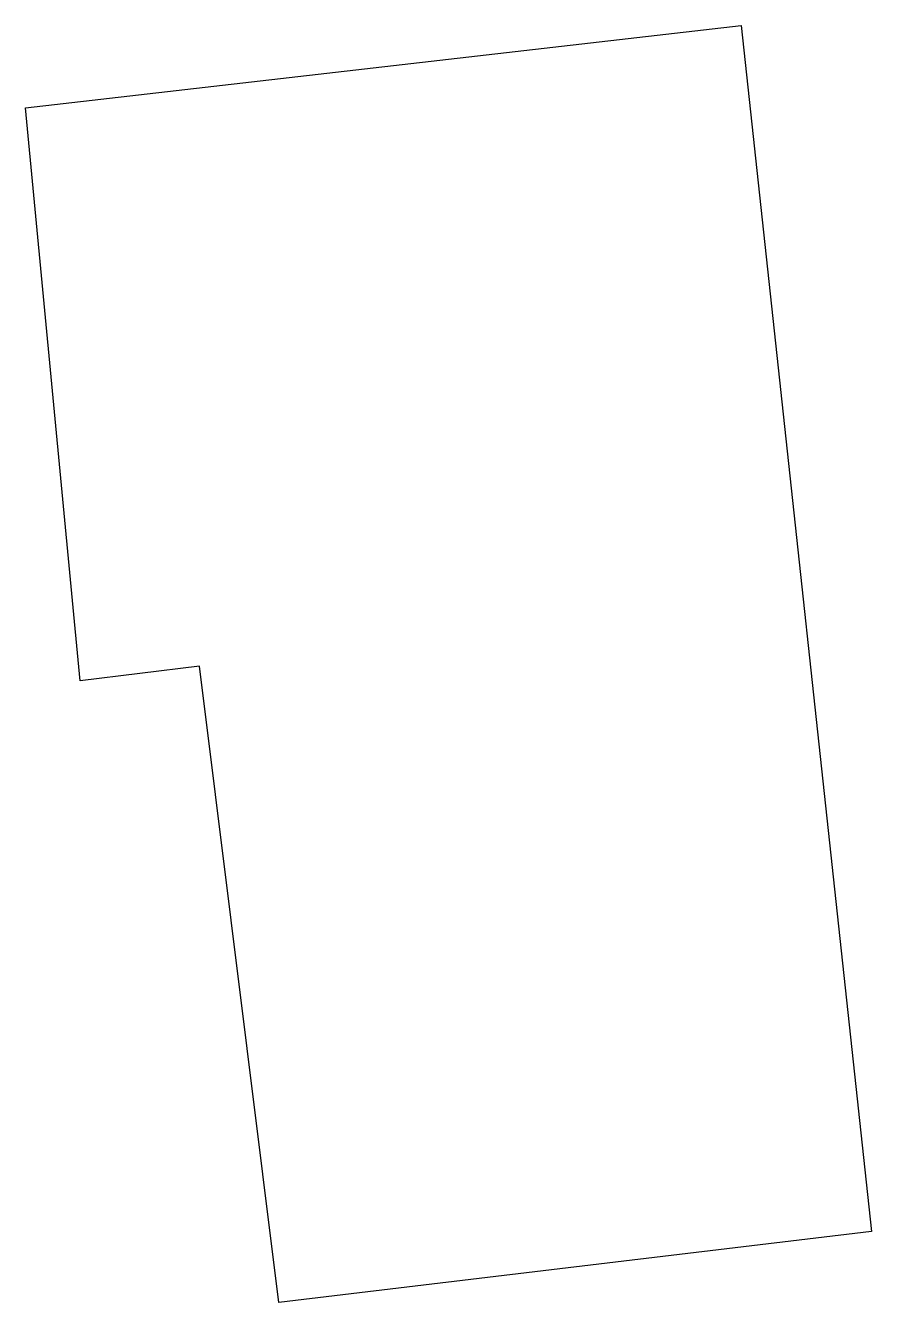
# Model space of a CAD drawing. Header units: millimetres. Extents: x 603779.8 to 603786, y 1313006.65 to 1313016.
import ezdxf

# ---------------------------------------------------------------- set-up
doc = ezdxf.new("R2010")
doc.units = ezdxf.units.MM

msp = doc.modelspace()

# ---------------------------------------------------------------- linework, layer by layer
at = {"color": 2}
msp.add_lwpolyline([(603779.799, 1313015.402), (603785.042, 1313016.004), (603785.9973, 1313007.169), (603781.654, 1313006.6483), (603781.0747, 1313011.3107), (603780.1981, 1313011.2018)], close=True, dxfattribs=at)

doc.saveas('drawing.dxf')
